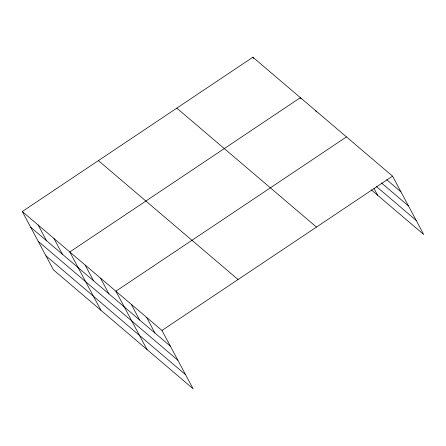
<?xml version="1.0" encoding="UTF-8"?>
<svg xmlns="http://www.w3.org/2000/svg" width="446" height="446" viewBox="0 0 446 446"><rect width="100%" height="100%" fill="white"/><g stroke="black" fill="none" stroke-linecap="round" stroke-linejoin="round"><path stroke-width="0.67" d="M22.3 211.527L161.97 330.453L193.107 388.773L53.436 269.847L22.3 211.527L252.893 57.227L392.564 176.153L423.7 234.473L371.25 189.812M346.47 136.911L115.876 291.21L147.018 349.525M161.97 330.453L392.564 176.153M386.654 179.699L400.954 191.875M381.442 182.927L408.464 205.935M376.463 186.584L416.196 220.413M176.8 108.149L316.465 227.075M98.393 160.61L238.064 279.536M30.696 227.248L170.361 346.174M38.2 241.303L177.87 360.229M45.932 255.787L185.603 374.712M374.021 188.502L377.611 195.225M315.746 110.747L316.392 111.957M301.028 98.873L300.381 97.663L69.788 251.962L100.924 310.277M252.893 57.227L253.54 58.437M146.606 317.374L155.002 333.095M131.241 304.289L139.637 320.011M100.517 278.126L108.908 293.847M85.153 265.047L93.543 280.768M53.96 238.487L62.351 254.203M38.127 225.007L46.523 240.728"/></g></svg>
